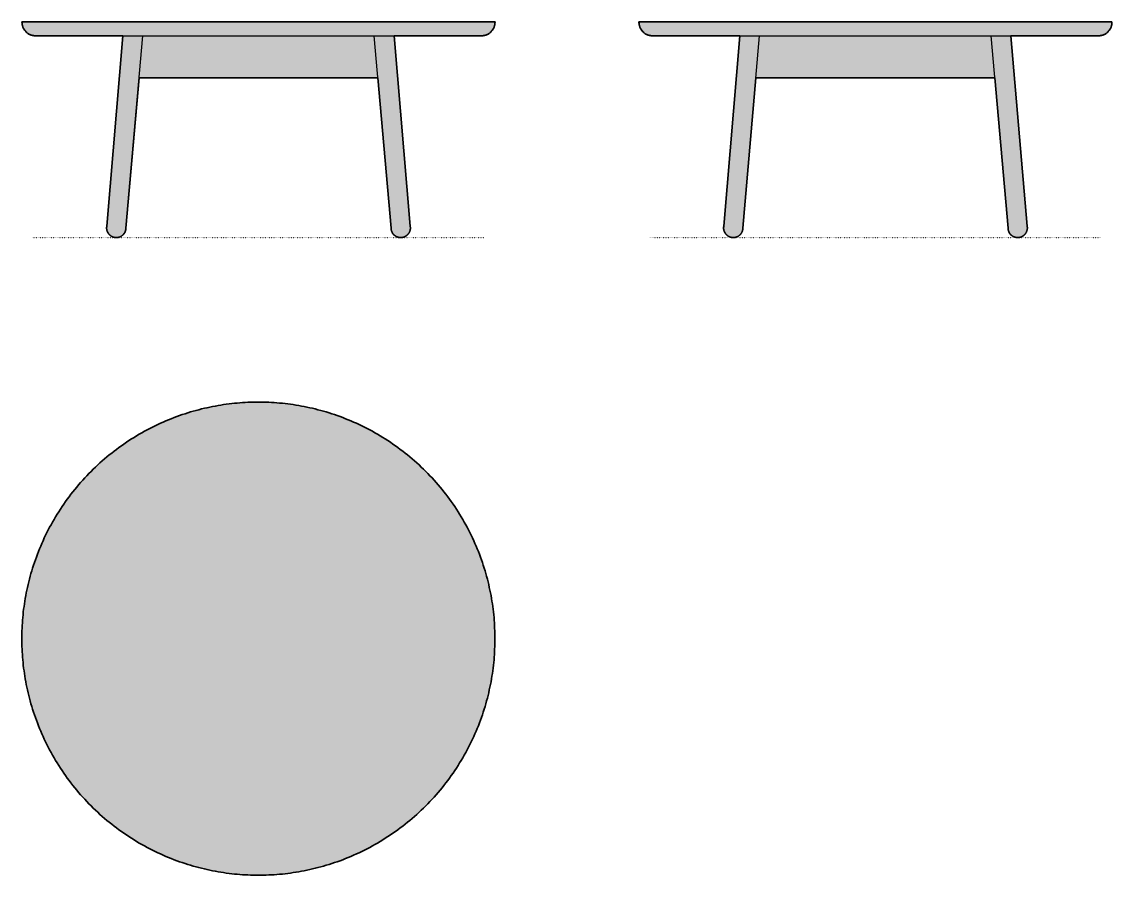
# Model space of a CAD drawing. Header units: millimetres. Extents: x -21 to 2053, y -1213 to 410.
import ezdxf

# ---------------------------------------------------------------- set-up
doc = ezdxf.new("R2010")
doc.units = ezdxf.units.MM
doc.linetypes.add('Dots', pattern=[1, 0, -1])
doc.layers.add('Blocks', color=7, linetype='Continuous')
doc.layers.add('Blocks$Fill', color=7, linetype='Continuous', true_color=0xffffff)
for name, color, linetype, lineweight, true_color in [('Blocks$Inner', 7, 'Continuous', 25, 0x007f00), ('Blocks$Outline', 7, 'Continuous', 35, 0xff3f3f), ('Groud', 7, 'Dots', 25, 0x243775)]:
    doc.layers.add(name, color=color, linetype=linetype, lineweight=lineweight, true_color=true_color)

# ---------------------------------------------------------------- blocks, each defined once
blk = doc.blocks.new('Nest Oak Coffe Table Ø90 Top')
at = {"layer": 'Blocks$Fill'}
blk.add_hatch(color=256, dxfattribs=at).paths.add_polyline_path([(1036.7, -58.5), (1036.6, -48.5), (1036.3, -38.4), (1035.7, -28.3), (1034.9, -18), (1033.9, -7.7), (1032.6, 2.6), (1031, 13), (1029.2, 23.4), (1027.2, 33.9), (1024.8, 44.4), (1022.2, 54.9), (1019.4, 65.4), (1016.2, 75.8), (1012.8, 86.3), (1009.1, 96.8), (1005.1, 107.2), (1000.9, 117.5), (996.4, 127.8), (991.6, 138.1), (986.5, 148.2), (981.1, 158.3), (975.5, 168.2), (969.6, 178.1), (963.4, 187.8), (957, 197.4), (950.3, 206.8), (943.3, 216.1), (936.1, 225.2), (928.7, 234.1), (921, 242.8), (913.1, 251.4), (904.9, 259.7), (896.6, 267.9), (888, 275.8), (879.3, 283.5), (870.4, 290.9), (861.3, 298.1), (852, 305), (842.6, 311.7), (833, 318.2), (823.3, 324.4), (813.4, 330.3), (803.5, 335.9), (793.4, 341.3), (783.3, 346.4), (773, 351.2), (762.7, 355.7), (752.4, 359.9), (742, 363.9), (731.5, 367.6), (721.1, 371), (710.6, 374.2), (700.1, 377), (689.6, 379.6), (679.1, 382), (668.6, 384), (658.2, 385.8), (647.8, 387.4), (637.5, 388.7), (627.2, 389.7), (617, 390.5), (606.8, 391.1), (596.7, 391.4), (586.7, 391.5), (576.8, 391.4), (566.7, 391.1), (556.5, 390.5), (546.3, 389.7), (536, 388.7), (525.7, 387.4), (515.3, 385.8), (504.9, 384), (494.4, 382), (483.9, 379.6), (473.4, 377), (462.9, 374.2), (452.4, 371), (442, 367.6), (431.5, 363.9), (421.1, 359.9), (410.7, 355.7), (400.4, 351.2), (390.2, 346.4), (380.1, 341.3), (370, 335.9), (360.1, 330.3), (350.2, 324.4), (340.5, 318.2), (330.9, 311.7), (321.5, 305), (312.2, 298.1), (303.1, 290.9), (294.2, 283.5), (285.4, 275.8), (276.9, 267.9), (268.5, 259.7), (260.4, 251.4), (252.5, 242.8), (244.8, 234.1), (237.4, 225.2), (230.2, 216.1), (223.2, 206.8), (216.5, 197.4), (210.1, 187.8), (203.9, 178.1), (198, 168.2), (192.4, 158.3), (187, 148.2), (181.9, 138.1), (177.1, 127.8), (172.6, 117.5), (168.3, 107.2), (164.4, 96.8), (160.7, 86.3), (157.3, 75.8), (154.1, 65.4), (151.2, 54.9), (148.6, 44.4), (146.3, 33.9), (144.3, 23.4), (142.5, 13), (140.9, 2.6), (139.6, -7.7), (138.6, -18), (137.8, -28.3), (137.2, -38.4), (136.9, -48.5), (136.7, -58.5), (136.9, -68.5), (137.2, -78.5), (137.8, -88.7), (138.6, -98.9), (139.6, -109.2), (140.9, -119.5), (142.5, -129.9), (144.3, -140.3), (146.3, -150.8), (148.6, -161.3), (151.2, -171.8), (154.1, -182.3), (157.3, -192.8), (160.7, -203.3), (164.4, -213.7), (168.3, -224.1), (172.6, -234.5), (177.1, -244.8), (181.9, -255), (187, -265.1), (192.4, -275.2), (198, -285.2), (203.9, -295), (210.1, -304.7), (216.5, -314.3), (223.2, -323.7), (230.2, -333), (237.4, -342.1), (244.8, -351), (252.5, -359.8), (260.4, -368.3), (268.5, -376.7), (276.9, -384.8), (285.4, -392.7), (294.2, -400.4), (303.1, -407.8), (312.2, -415), (321.5, -422), (330.9, -428.7), (340.5, -435.1), (350.2, -441.3), (360.1, -447.2), (370, -452.8), (380.1, -458.2), (390.2, -463.3), (400.4, -468.1), (410.7, -472.6), (421.1, -476.9), (431.5, -480.8), (442, -484.5), (452.4, -488), (462.9, -491.1), (473.4, -494), (483.9, -496.6), (494.4, -498.9), (504.9, -501), (515.3, -502.8), (525.7, -504.3), (536, -505.6), (546.3, -506.6), (556.5, -507.4), (566.7, -508), (576.8, -508.4), (586.7, -508.5), (596.7, -508.4), (606.8, -508), (617, -507.4), (627.2, -506.6), (637.5, -505.6), (647.8, -504.3), (658.2, -502.8), (668.6, -501), (679.1, -498.9), (689.6, -496.6), (700.1, -494), (710.6, -491.1), (721.1, -488), (731.5, -484.5), (742, -480.8), (752.4, -476.9), (762.7, -472.6), (773, -468.1), (783.3, -463.3), (793.4, -458.2), (803.5, -452.8), (813.4, -447.2), (823.3, -441.3), (833, -435.1), (842.6, -428.7), (852, -422), (861.3, -415), (870.4, -407.8), (879.3, -400.4), (888, -392.7), (896.6, -384.8), (904.9, -376.7), (913.1, -368.3), (921, -359.8), (928.7, -351), (936.1, -342.1), (943.3, -333), (950.3, -323.7), (957, -314.3), (963.4, -304.7), (969.6, -295), (975.5, -285.2), (981.1, -275.2), (986.5, -265.1), (991.6, -255), (996.4, -244.8), (1000.9, -234.5), (1005.1, -224.1), (1009.1, -213.7), (1012.8, -203.3), (1016.2, -192.8), (1019.4, -182.3), (1022.2, -171.8), (1024.8, -161.3), (1027.2, -150.8), (1029.2, -140.3), (1031, -129.9), (1032.6, -119.5), (1033.9, -109.2), (1034.9, -98.9), (1035.7, -88.7), (1036.3, -78.5), (1036.6, -68.5)], flags=0)
at = {"layer": 'Blocks$Inner'}
blk.add_rational_spline([(1036.7, -58.5), (1036.7, 391.5), (586.7, 391.5), (136.7, 391.5), (136.7, -58.5), (136.7, -508.5), (586.7, -508.5), (1036.7, -508.5), (1036.7, -58.5)], [1, 0.707106781187, 1, 0.707106781187, 1, 0.707106781187, 1, 0.707106781187, 1], degree=2, knots=[0, 0, 0, 706.858347, 706.858347, 1413.716694, 1413.716694, 2120.575041, 2120.575041, 2827.433388, 2827.433388, 2827.433388], dxfattribs=at)
at = {"layer": 'Blocks$Outline'}
blk.add_rational_spline([(1036.7, -58.5), (1036.7, 391.5), (586.7, 391.5), (136.7, 391.5), (136.7, -58.5), (136.7, -508.5), (586.7, -508.5), (1036.7, -508.5), (1036.7, -58.5)], [1, 0.707106781187, 1, 0.707106781187, 1, 0.707106781187, 1, 0.707106781187, 1], degree=2, knots=[0, 0, 0, 706.858347, 706.858347, 1413.716694, 1413.716694, 2120.575041, 2120.575041, 2827.433388, 2827.433388, 2827.433388], dxfattribs=at)
blk = doc.blocks.new('Nest Oak Coffe Table Ø90 Side')
at = {"layer": 'Blocks$Fill'}
blk.add_hatch(color=256, dxfattribs=at).paths.add_polyline_path([(140.7, 21.7), (140.6, 21.2), (140.6, 20.7), (140.5, 20.3), (140.5, 19.8), (140.4, 19.3), (140.4, 18.9), (140.4, 18.4), (140.4, 17.9), (140.4, 17.5), (140.5, 17), (140.5, 16.5), (140.5, 16), (140.6, 15.6), (140.7, 15.1), (140.8, 14.6), (140.9, 14.1), (141, 13.7), (141.1, 13.2), (141.3, 12.7), (141.4, 12.3), (141.6, 11.8), (141.7, 11.4), (141.9, 11), (142.1, 10.5), (142.3, 10.1), (142.5, 9.7), (142.8, 9.3), (143, 8.9), (143.2, 8.5), (143.5, 8.1), (143.8, 7.7), (144, 7.3), (144.3, 6.9), (144.6, 6.6), (144.9, 6.2), (145.2, 5.9), (145.5, 5.5), (145.9, 5.2), (146.2, 4.9), (146.6, 4.6), (146.9, 4.2), (147.3, 3.9), (147.7, 3.6), (148, 3.4), (148.4, 3.1), (148.8, 2.8), (149.2, 2.6), (149.7, 2.3), (150.1, 2.1), (150.5, 1.9), (150.9, 1.7), (151.4, 1.5), (151.8, 1.3), (152.3, 1.1), (152.7, 0.9), (153.1, 0.8), (153.6, 0.6), (154.1, 0.5), (154.5, 0.4), (155, 0.3), (155.4, 0.2), (155.9, 0.1), (156.3, 0.1), (156.8, 0), (157.3, 0), (157.7, -0.1), (158.2, -0.1), (158.7, -0.1), (159.1, -0.1), (159.6, -0.1), (160.1, -0.1), (160.5, 0), (161, 0), (161.5, 0.1), (162, 0.2), (162.4, 0.3), (162.9, 0.4), (163.4, 0.5), (163.8, 0.6), (164.3, 0.7), (164.7, 0.9), (165.2, 1.1), (165.6, 1.2), (166.1, 1.4), (166.5, 1.6), (167, 1.8), (167.4, 2), (167.8, 2.3), (168.2, 2.5), (168.6, 2.7), (169, 3), (169.4, 3.3), (169.8, 3.5), (170.1, 3.8), (170.5, 4.1), (170.9, 4.4), (171.2, 4.7), (171.5, 5), (171.9, 5.4), (172.2, 5.7), (172.5, 6.1), (172.8, 6.4), (173.1, 6.8), (173.4, 7.1), (173.7, 7.5), (174, 7.9), (174.2, 8.3), (174.5, 8.7), (174.7, 9.1), (175, 9.6), (175.2, 10), (175.4, 10.4), (175.6, 10.8), (175.8, 11.3), (176, 11.7), (176.1, 12.2), (176.3, 12.6), (176.4, 13.1), (176.5, 13.6), (176.7, 14), (176.8, 14.5), (176.9, 14.9), (176.9, 15.4), (177, 15.9), (177.1, 16.3), (177.1, 16.8), (177.1, 17.3), (177.1, 17.7), (202, 303.9), (429.3, 303.9), (656.6, 303.9), (681.5, 17.7), (681.5, 17.3), (681.5, 16.8), (681.6, 16.3), (681.6, 15.9), (681.7, 15.4), (681.8, 14.9), (681.8, 14.5), (682, 14), (682.1, 13.6), (682.2, 13.1), (682.3, 12.6), (682.5, 12.2), (682.7, 11.7), (682.8, 11.3), (683, 10.8), (683.2, 10.4), (683.4, 10), (683.7, 9.6), (683.9, 9.1), (684.1, 8.7), (684.4, 8.3), (684.6, 7.9), (684.9, 7.5), (685.2, 7.1), (685.5, 6.8), (685.8, 6.4), (686.1, 6.1), (686.4, 5.7), (686.7, 5.4), (687.1, 5), (687.4, 4.7), (687.8, 4.4), (688.1, 4.1), (688.5, 3.8), (688.8, 3.5), (689.2, 3.3), (689.6, 3), (690, 2.7), (690.4, 2.5), (690.8, 2.3), (691.2, 2), (691.7, 1.8), (692.1, 1.6), (692.5, 1.4), (693, 1.2), (693.4, 1.1), (693.9, 0.9), (694.3, 0.7), (694.8, 0.6), (695.2, 0.5), (695.7, 0.4), (696.2, 0.3), (696.6, 0.2), (697.1, 0.1), (697.6, 0), (698.1, 0), (698.5, -0.1), (699, -0.1), (699.5, -0.1), (699.9, -0.1), (700.4, -0.1), (700.9, -0.1), (701.3, 0), (701.8, 0), (702.3, 0.1), (702.7, 0.1), (703.2, 0.2), (703.6, 0.3), (704.1, 0.4), (704.5, 0.5), (705, 0.6), (705.5, 0.8), (705.9, 0.9), (706.4, 1.1), (706.8, 1.3), (707.2, 1.5), (707.7, 1.7), (708.1, 1.9), (708.5, 2.1), (709, 2.3), (709.4, 2.6), (709.8, 2.8), (710.2, 3.1), (710.6, 3.4), (711, 3.6), (711.3, 3.9), (711.7, 4.2), (712.1, 4.6), (712.4, 4.9), (712.7, 5.2), (713.1, 5.5), (713.4, 5.9), (713.7, 6.2), (714, 6.6), (714.3, 6.9), (714.6, 7.3), (714.8, 7.7), (715.1, 8.1), (715.4, 8.5), (715.6, 8.9), (715.8, 9.3), (716.1, 9.7), (716.3, 10.1), (716.5, 10.5), (716.7, 11), (716.9, 11.4), (717, 11.8), (717.2, 12.3), (717.4, 12.7), (717.5, 13.2), (717.6, 13.7), (717.7, 14.1), (717.8, 14.6), (717.9, 15.1), (718, 15.6), (718.1, 16), (718.1, 16.5), (718.2, 17), (718.2, 17.5), (718.2, 17.9), (718.2, 18.4), (718.2, 18.9), (718.2, 19.3), (718.1, 19.8), (718.1, 20.3), (718, 20.7), (718, 21.2), (717.9, 21.7), (687.1, 383.8), (856.1, 383.8), (856.6, 383.8), (857.2, 383.9), (857.7, 384), (858.3, 384.1), (858.8, 384.2), (859.4, 384.3), (860, 384.5), (860.5, 384.6), (861.1, 384.8), (861.6, 385), (862.2, 385.2), (862.8, 385.4), (863.3, 385.6), (863.9, 385.9), (864.4, 386.1), (865, 386.4), (865.5, 386.7), (866, 387), (866.6, 387.3), (867.1, 387.6), (867.6, 388), (868.1, 388.3), (868.6, 388.7), (869.1, 389.1), (869.6, 389.4), (870.1, 389.8), (870.6, 390.3), (871, 390.7), (871.5, 391.1), (871.9, 391.6), (872.4, 392), (872.8, 392.5), (873.2, 393), (873.6, 393.5), (874, 394), (874.4, 394.5), (874.7, 395), (875.1, 395.5), (875.4, 396.1), (875.7, 396.6), (876, 397.2), (876.3, 397.7), (876.6, 398.3), (876.9, 398.8), (877.1, 399.4), (877.3, 400), (877.6, 400.5), (877.8, 401.1), (878, 401.7), (878.1, 402.3), (878.3, 402.9), (878.4, 403.4), (878.6, 404), (878.7, 404.6), (878.8, 405.2), (878.9, 405.8), (879, 406.3), (879, 406.9), (879.1, 407.5), (879.1, 408), (879.2, 408.6), (879.2, 409.2), (879.2, 409.7), (879.2, 410.3), (429.3, 410.3), (-20.6, 410.3), (-20.6, 409.7), (-20.6, 409.2), (-20.5, 408.6), (-20.5, 408), (-20.5, 407.5), (-20.4, 406.9), (-20.4, 406.3), (-20.3, 405.8), (-20.2, 405.2), (-20.1, 404.6), (-20, 404), (-19.8, 403.4), (-19.7, 402.9), (-19.5, 402.3), (-19.3, 401.7), (-19.2, 401.1), (-19, 400.5), (-18.7, 400), (-18.5, 399.4), (-18.3, 398.8), (-18, 398.3), (-17.7, 397.7), (-17.4, 397.2), (-17.1, 396.6), (-16.8, 396.1), (-16.5, 395.5), (-16.1, 395), (-15.8, 394.5), (-15.4, 394), (-15, 393.5), (-14.6, 393), (-14.2, 392.5), (-13.8, 392), (-13.3, 391.6), (-12.9, 391.1), (-12.4, 390.7), (-12, 390.3), (-11.5, 389.8), (-11, 389.4), (-10.5, 389.1), (-10, 388.7), (-9.5, 388.3), (-9, 388), (-8.5, 387.6), (-8, 387.3), (-7.4, 387), (-6.9, 386.7), (-6.4, 386.4), (-5.8, 386.1), (-5.3, 385.9), (-4.7, 385.6), (-4.2, 385.4), (-3.6, 385.2), (-3, 385), (-2.5, 384.8), (-1.9, 384.6), (-1.4, 384.5), (-0.8, 384.3), (-0.2, 384.2), (0.3, 384.1), (0.9, 384), (1.4, 383.9), (2, 383.8), (2.5, 383.8), (171.5, 383.8)], flags=0)
at = {"layer": 'Blocks$Inner'}
for p, q in [((171.5, 383.8), (140.7, 21.7)), ((177.1, 17.7), (209, 383.8)), ((681.5, 17.7), (649.6, 383.8)), ((687.1, 383.8), (717.9, 21.7))]:
    blk.add_line(p, q, dxfattribs=at)
for points in [[(879.2, 410.3), (429.3, 410.3), (-20.6, 410.3)], [(2.5, 383.8), (429.3, 383.8), (856.1, 383.8)], [(202, 303.9), (429.3, 303.9), (656.6, 303.9)]]:
    blk.add_lwpolyline(points, dxfattribs=at)
for centre, radius, start, end in [((5.4, 409.5), 25.9, 178.3867, 263.6652), ((853.2, 409.5), 25.9, 276.3348, 1.6133), ((158.8, 18.3), 18.4, 169.374, 358.2972)]:
    blk.add_arc(centre, radius, start, end, dxfattribs=at)
at = {"layer": 'Blocks$Inner', "extrusion": (0, 0, -1)}
blk.add_arc((-699.8, 18.3), 18.4, 169.374, 358.2972, dxfattribs=at)
at = {"layer": 'Blocks$Outline'}
for points in [[(429.3, 410.3), (-20.6, 410.3)], [(879.2, 410.3), (429.3, 410.3)], [(2.5, 383.8), (171.5, 383.8)], [(171.5, 383.8), (140.7, 21.7)], [(717.9, 21.7), (687.1, 383.8)], [(687.1, 383.8), (856.1, 383.8)], [(177.1, 17.7), (202, 303.9)], [(202, 303.9), (429.3, 303.9)], [(429.3, 303.9), (656.6, 303.9)], [(656.6, 303.9), (681.5, 17.7)]]:
    blk.add_lwpolyline(points, dxfattribs=at)
for points, weights in [([(-20.6, 410.3), (-21.2, 386.4), (2.5, 383.8)], [1, 0.735633506962, 1]), ([(856.1, 383.8), (879.8, 386.4), (879.2, 410.3)], [1, 0.735633506961, 1])]:
    blk.add_rational_spline(points, weights, degree=2, dxfattribs=at)
for points in [[(140.7, 21.7), (139.2, 13.8), (144, 7.3), (148.8, 0.9), (156.8, 0), (164.8, -0.9), (170.9, 4.4), (176.9, 9.7), (177.1, 17.7)], [(681.5, 17.7), (681.7, 9.7), (687.8, 4.4), (693.8, -0.9), (701.8, 0), (709.8, 0.9), (714.6, 7.3), (719.4, 13.8), (717.9, 21.7)]]:
    blk.add_rational_spline(points, [1, 0.916255146267, 1, 0.916255146267, 1, 0.916255146267, 1, 0.916255146267, 1], degree=2, knots=[0, 0, 0, 15.146849, 15.146849, 30.293698, 30.293698, 45.440547, 45.440547, 60.587396, 60.587396, 60.587396], dxfattribs=at)
blk = doc.blocks.new('Nest Oak Coffe Table Ø90 Front')
at = {"layer": 'Blocks$Fill'}
blk.add_hatch(color=256, dxfattribs=at).paths.add_polyline_path([(140.7, 21.7), (140.6, 21.2), (140.6, 20.7), (140.5, 20.3), (140.5, 19.8), (140.4, 19.3), (140.4, 18.9), (140.4, 18.4), (140.4, 17.9), (140.4, 17.5), (140.5, 17), (140.5, 16.5), (140.5, 16), (140.6, 15.6), (140.7, 15.1), (140.8, 14.6), (140.9, 14.1), (141, 13.7), (141.1, 13.2), (141.3, 12.7), (141.4, 12.3), (141.6, 11.8), (141.7, 11.4), (141.9, 11), (142.1, 10.5), (142.3, 10.1), (142.5, 9.7), (142.8, 9.3), (143, 8.9), (143.2, 8.5), (143.5, 8.1), (143.8, 7.7), (144, 7.3), (144.3, 6.9), (144.6, 6.6), (144.9, 6.2), (145.2, 5.9), (145.5, 5.5), (145.9, 5.2), (146.2, 4.9), (146.6, 4.6), (146.9, 4.2), (147.3, 3.9), (147.7, 3.6), (148, 3.4), (148.4, 3.1), (148.8, 2.8), (149.2, 2.6), (149.7, 2.3), (150.1, 2.1), (150.5, 1.9), (150.9, 1.7), (151.4, 1.5), (151.8, 1.3), (152.3, 1.1), (152.7, 0.9), (153.1, 0.8), (153.6, 0.6), (154.1, 0.5), (154.5, 0.4), (155, 0.3), (155.4, 0.2), (155.9, 0.1), (156.3, 0.1), (156.8, 0), (157.3, 0), (157.7, -0.1), (158.2, -0.1), (158.7, -0.1), (159.1, -0.1), (159.6, -0.1), (160.1, -0.1), (160.5, 0), (161, 0), (161.5, 0.1), (162, 0.2), (162.4, 0.3), (162.9, 0.4), (163.4, 0.5), (163.8, 0.6), (164.3, 0.7), (164.7, 0.9), (165.2, 1.1), (165.6, 1.2), (166.1, 1.4), (166.5, 1.6), (167, 1.8), (167.4, 2), (167.8, 2.3), (168.2, 2.5), (168.6, 2.7), (169, 3), (169.4, 3.3), (169.8, 3.5), (170.1, 3.8), (170.5, 4.1), (170.9, 4.4), (171.2, 4.7), (171.5, 5), (171.9, 5.4), (172.2, 5.7), (172.5, 6.1), (172.8, 6.4), (173.1, 6.8), (173.4, 7.1), (173.7, 7.5), (174, 7.9), (174.2, 8.3), (174.5, 8.7), (174.7, 9.1), (175, 9.6), (175.2, 10), (175.4, 10.4), (175.6, 10.8), (175.8, 11.3), (176, 11.7), (176.1, 12.2), (176.3, 12.6), (176.4, 13.1), (176.5, 13.6), (176.7, 14), (176.8, 14.5), (176.9, 14.9), (176.9, 15.4), (177, 15.9), (177.1, 16.3), (177.1, 16.8), (177.1, 17.3), (177.1, 17.7), (202, 303.9), (429.3, 303.9), (656.6, 303.9), (681.5, 17.7), (681.5, 17.3), (681.5, 16.8), (681.6, 16.3), (681.6, 15.9), (681.7, 15.4), (681.8, 14.9), (681.8, 14.5), (682, 14), (682.1, 13.6), (682.2, 13.1), (682.3, 12.6), (682.5, 12.2), (682.7, 11.7), (682.8, 11.3), (683, 10.8), (683.2, 10.4), (683.4, 10), (683.7, 9.6), (683.9, 9.1), (684.1, 8.7), (684.4, 8.3), (684.6, 7.9), (684.9, 7.5), (685.2, 7.1), (685.5, 6.8), (685.8, 6.4), (686.1, 6.1), (686.4, 5.7), (686.7, 5.4), (687.1, 5), (687.4, 4.7), (687.8, 4.4), (688.1, 4.1), (688.5, 3.8), (688.8, 3.5), (689.2, 3.3), (689.6, 3), (690, 2.7), (690.4, 2.5), (690.8, 2.3), (691.2, 2), (691.7, 1.8), (692.1, 1.6), (692.5, 1.4), (693, 1.2), (693.4, 1.1), (693.9, 0.9), (694.3, 0.7), (694.8, 0.6), (695.2, 0.5), (695.7, 0.4), (696.2, 0.3), (696.6, 0.2), (697.1, 0.1), (697.6, 0), (698.1, 0), (698.5, -0.1), (699, -0.1), (699.5, -0.1), (699.9, -0.1), (700.4, -0.1), (700.9, -0.1), (701.3, 0), (701.8, 0), (702.3, 0.1), (702.7, 0.1), (703.2, 0.2), (703.6, 0.3), (704.1, 0.4), (704.5, 0.5), (705, 0.6), (705.5, 0.8), (705.9, 0.9), (706.4, 1.1), (706.8, 1.3), (707.2, 1.5), (707.7, 1.7), (708.1, 1.9), (708.5, 2.1), (709, 2.3), (709.4, 2.6), (709.8, 2.8), (710.2, 3.1), (710.6, 3.4), (711, 3.6), (711.3, 3.9), (711.7, 4.2), (712.1, 4.6), (712.4, 4.9), (712.7, 5.2), (713.1, 5.5), (713.4, 5.9), (713.7, 6.2), (714, 6.6), (714.3, 6.9), (714.6, 7.3), (714.8, 7.7), (715.1, 8.1), (715.4, 8.5), (715.6, 8.9), (715.8, 9.3), (716.1, 9.7), (716.3, 10.1), (716.5, 10.5), (716.7, 11), (716.9, 11.4), (717, 11.8), (717.2, 12.3), (717.4, 12.7), (717.5, 13.2), (717.6, 13.7), (717.7, 14.1), (717.8, 14.6), (717.9, 15.1), (718, 15.6), (718.1, 16), (718.1, 16.5), (718.2, 17), (718.2, 17.5), (718.2, 17.9), (718.2, 18.4), (718.2, 18.9), (718.2, 19.3), (718.1, 19.8), (718.1, 20.3), (718, 20.7), (718, 21.2), (717.9, 21.7), (687.1, 383.8), (856.1, 383.8), (856.6, 383.8), (857.2, 383.9), (857.7, 384), (858.3, 384.1), (858.8, 384.2), (859.4, 384.3), (860, 384.5), (860.5, 384.6), (861.1, 384.8), (861.6, 385), (862.2, 385.2), (862.8, 385.4), (863.3, 385.6), (863.9, 385.9), (864.4, 386.1), (865, 386.4), (865.5, 386.7), (866, 387), (866.6, 387.3), (867.1, 387.6), (867.6, 388), (868.1, 388.3), (868.6, 388.7), (869.1, 389.1), (869.6, 389.4), (870.1, 389.8), (870.6, 390.3), (871, 390.7), (871.5, 391.1), (871.9, 391.6), (872.4, 392), (872.8, 392.5), (873.2, 393), (873.6, 393.5), (874, 394), (874.4, 394.5), (874.7, 395), (875.1, 395.5), (875.4, 396.1), (875.7, 396.6), (876, 397.2), (876.3, 397.7), (876.6, 398.3), (876.9, 398.8), (877.1, 399.4), (877.3, 400), (877.6, 400.5), (877.8, 401.1), (878, 401.7), (878.1, 402.3), (878.3, 402.9), (878.4, 403.4), (878.6, 404), (878.7, 404.6), (878.8, 405.2), (878.9, 405.8), (879, 406.3), (879, 406.9), (879.1, 407.5), (879.1, 408), (879.2, 408.6), (879.2, 409.2), (879.2, 409.7), (879.2, 410.3), (429.3, 410.3), (-20.6, 410.3), (-20.6, 409.7), (-20.6, 409.2), (-20.5, 408.6), (-20.5, 408), (-20.5, 407.5), (-20.4, 406.9), (-20.4, 406.3), (-20.3, 405.8), (-20.2, 405.2), (-20.1, 404.6), (-20, 404), (-19.8, 403.4), (-19.7, 402.9), (-19.5, 402.3), (-19.3, 401.7), (-19.2, 401.1), (-19, 400.5), (-18.7, 400), (-18.5, 399.4), (-18.3, 398.8), (-18, 398.3), (-17.7, 397.7), (-17.4, 397.2), (-17.1, 396.6), (-16.8, 396.1), (-16.5, 395.5), (-16.1, 395), (-15.8, 394.5), (-15.4, 394), (-15, 393.5), (-14.6, 393), (-14.2, 392.5), (-13.8, 392), (-13.3, 391.6), (-12.9, 391.1), (-12.4, 390.7), (-12, 390.3), (-11.5, 389.8), (-11, 389.4), (-10.5, 389.1), (-10, 388.7), (-9.5, 388.3), (-9, 388), (-8.5, 387.6), (-8, 387.3), (-7.4, 387), (-6.9, 386.7), (-6.4, 386.4), (-5.8, 386.1), (-5.3, 385.9), (-4.7, 385.6), (-4.2, 385.4), (-3.6, 385.2), (-3, 385), (-2.5, 384.8), (-1.9, 384.6), (-1.4, 384.5), (-0.8, 384.3), (-0.2, 384.2), (0.3, 384.1), (0.9, 384), (1.4, 383.9), (2, 383.8), (2.5, 383.8), (171.5, 383.8)], flags=0)
at = {"layer": 'Blocks$Inner'}
for p, q in [((171.5, 383.8), (140.7, 21.7)), ((177.1, 17.7), (209, 383.8)), ((681.5, 17.7), (649.6, 383.8)), ((687.1, 383.8), (717.9, 21.7))]:
    blk.add_line(p, q, dxfattribs=at)
for points in [[(879.2, 410.3), (429.3, 410.3), (-20.6, 410.3)], [(2.5, 383.8), (429.3, 383.8), (856.1, 383.8)], [(202, 303.9), (429.3, 303.9), (656.6, 303.9)]]:
    blk.add_lwpolyline(points, dxfattribs=at)
for centre, radius, start, end in [((5.4, 409.5), 25.9, 178.3867, 263.6652), ((853.2, 409.5), 25.9, 276.3348, 1.6133), ((158.8, 18.3), 18.4, 169.374, 358.2972)]:
    blk.add_arc(centre, radius, start, end, dxfattribs=at)
at = {"layer": 'Blocks$Inner', "extrusion": (0, 0, -1)}
blk.add_arc((-699.8, 18.3), 18.4, 169.374, 358.2972, dxfattribs=at)
at = {"layer": 'Blocks$Outline'}
for points in [[(429.3, 410.3), (-20.6, 410.3)], [(879.2, 410.3), (429.3, 410.3)], [(2.5, 383.8), (171.5, 383.8)], [(171.5, 383.8), (140.7, 21.7)], [(717.9, 21.7), (687.1, 383.8)], [(687.1, 383.8), (856.1, 383.8)], [(177.1, 17.7), (202, 303.9)], [(202, 303.9), (429.3, 303.9)], [(429.3, 303.9), (656.6, 303.9)], [(656.6, 303.9), (681.5, 17.7)]]:
    blk.add_lwpolyline(points, dxfattribs=at)
for points, weights in [([(-20.6, 410.3), (-21.2, 386.4), (2.5, 383.8)], [1, 0.735633506962, 1]), ([(856.1, 383.8), (879.8, 386.4), (879.2, 410.3)], [1, 0.735633506961, 1])]:
    blk.add_rational_spline(points, weights, degree=2, dxfattribs=at)
for points in [[(140.7, 21.7), (139.2, 13.8), (144, 7.3), (148.8, 0.9), (156.8, 0), (164.8, -0.9), (170.9, 4.4), (176.9, 9.7), (177.1, 17.7)], [(681.5, 17.7), (681.7, 9.7), (687.8, 4.4), (693.8, -0.9), (701.8, 0), (709.8, 0.9), (714.6, 7.3), (719.4, 13.8), (717.9, 21.7)]]:
    blk.add_rational_spline(points, [1, 0.916255146267, 1, 0.916255146267, 1, 0.916255146267, 1, 0.916255146267, 1], degree=2, knots=[0, 0, 0, 15.146849, 15.146849, 30.293698, 30.293698, 45.440547, 45.440547, 60.587396, 60.587396, 60.587396], dxfattribs=at)

msp = doc.modelspace()

# ---------------------------------------------------------------- linework, layer by layer
at = {"layer": 'Groud'}
for points in [[(0, 0), (858.6, 0)], [(1173.6, 0), (2032.3, 0)]]:
    msp.add_lwpolyline(points, dxfattribs=at)

# ---------------------------------------------------------------- block references
at = {"layer": 'Blocks'}
for name, p in [('Nest Oak Coffe Table Ø90 Front', (0, 0)), ('Nest Oak Coffe Table Ø90 Side', (1173.6, 0)), ('Nest Oak Coffe Table Ø90 Top', (-157.6, -704.5))]:
    msp.add_blockref(name, p, dxfattribs=at)

doc.saveas('drawing.dxf')
